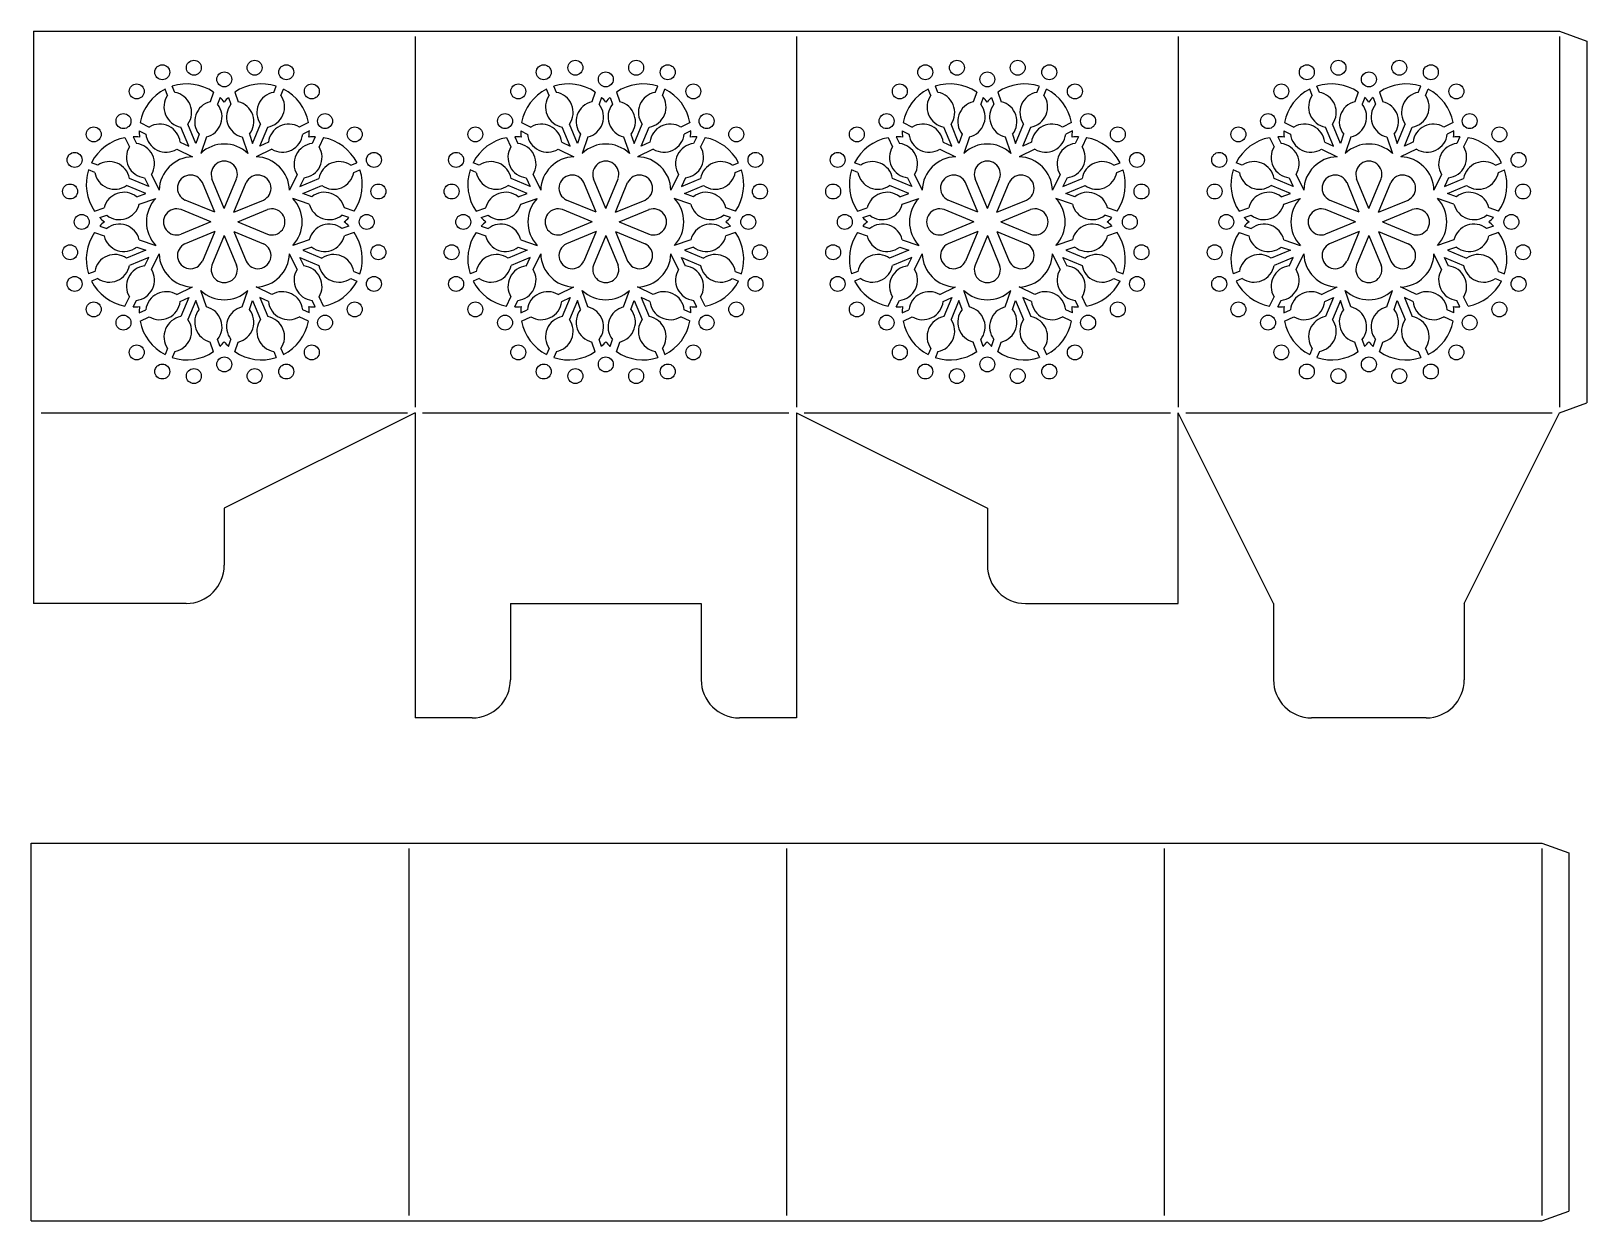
# Model space of a CAD drawing. Extents: x -470 to -185, y 187 to 406.
import ezdxf

# ---------------------------------------------------------------- set-up
doc = ezdxf.new("R2010")
doc.units = 0
doc.layers.get('0').update_dxf_attribs({"linetype": 'CONTINUOUS'})

msp = doc.modelspace()

# ---------------------------------------------------------------- linework, layer by layer
for p, q in [((-469.71, 405.74), (-189.71, 405.74)), ((-469.71, 405.74), (-469.71, 300.74)), ((-189.71, 405.74), (-184.71, 403.92)), ((-399.71, 404.74), (-399.71, 336.74)), ((-329.71, 404.74), (-329.71, 336.74)), ((-259.71, 404.74), (-259.71, 336.74)), ((-189.71, 404.74), (-189.71, 336.74)), ((-184.71, 403.92), (-184.71, 337.57)), ((-445.1, 393.96), (-445.57, 395.1)), ((-443.78, 394.51), (-444.25, 395.65)), ((-436.66, 394.55), (-437.28, 392.78)), ((-432.76, 394.55), (-432.15, 392.78)), ((-425.64, 394.51), (-425.17, 395.65)), ((-424.32, 393.96), (-423.85, 395.1)), ((-375.1, 393.96), (-375.57, 395.1)), ((-373.78, 394.51), (-374.25, 395.65)), ((-366.66, 394.55), (-367.28, 392.78)), ((-362.76, 394.55), (-362.15, 392.78)), ((-355.64, 394.51), (-355.17, 395.65)), ((-354.32, 393.96), (-353.85, 395.1)), ((-305.1, 393.96), (-305.57, 395.1)), ((-303.78, 394.51), (-304.25, 395.65)), ((-296.66, 394.55), (-297.28, 392.78)), ((-292.76, 394.55), (-292.15, 392.78)), ((-285.64, 394.51), (-285.17, 395.65)), ((-284.32, 393.96), (-283.85, 395.1)), ((-235.1, 393.96), (-235.57, 395.1)), ((-233.78, 394.51), (-234.25, 395.65)), ((-226.66, 394.55), (-227.28, 392.78)), ((-222.76, 394.55), (-222.15, 392.78)), ((-215.64, 394.51), (-215.17, 395.65)), ((-214.32, 393.96), (-213.85, 395.1)), ((-435.48, 393.59), (-435.93, 392.32)), ((-433.94, 393.59), (-433.5, 392.32)), ((-365.48, 393.59), (-365.93, 392.32)), ((-363.94, 393.59), (-363.5, 392.32)), ((-295.48, 393.59), (-295.93, 392.32)), ((-293.94, 393.59), (-293.5, 392.32)), ((-225.48, 393.59), (-225.93, 392.32)), ((-223.94, 393.59), (-223.5, 392.32)), ((-450.17, 388.96), (-448.48, 388.14)), ((-439.91, 385.15), (-441.37, 388.67)), ((-429.52, 385.15), (-428.06, 388.67)), ((-419.26, 388.96), (-420.94, 388.14)), ((-380.17, 388.96), (-378.48, 388.14)), ((-369.91, 385.15), (-371.37, 388.67)), ((-359.52, 385.15), (-358.06, 388.67)), ((-349.26, 388.96), (-350.94, 388.14)), ((-310.17, 388.96), (-308.48, 388.14)), ((-299.91, 385.15), (-301.37, 388.67)), ((-289.52, 385.15), (-288.06, 388.67)), ((-279.26, 388.96), (-280.94, 388.14)), ((-240.17, 388.96), (-238.48, 388.14)), ((-229.91, 385.15), (-231.37, 388.67)), ((-219.52, 385.15), (-218.06, 388.67)), ((-209.26, 388.96), (-210.94, 388.14)), ((-452.93, 386.2), (-452.11, 384.51)), ((-451.42, 386.35), (-450.82, 385.14)), ((-450.32, 387.45), (-449.11, 386.86)), ((-442.8, 385.38), (-441.23, 384.61)), ((-441.23, 384.61), (-442.69, 388.13)), ((-439.34, 386.81), (-439.91, 385.15)), ((-437.99, 386.35), (-439.03, 383.32)), ((-431.44, 386.35), (-430.39, 383.32)), ((-430.09, 386.81), (-429.52, 385.15)), ((-428.2, 384.61), (-426.74, 388.13)), ((-426.62, 385.38), (-428.2, 384.61)), ((-419.1, 387.45), (-420.32, 386.86)), ((-418.01, 386.35), (-418.6, 385.14)), ((-416.5, 386.2), (-417.32, 384.51)), ((-382.93, 386.2), (-382.11, 384.51)), ((-381.42, 386.35), (-380.82, 385.14)), ((-380.32, 387.45), (-379.11, 386.86)), ((-372.8, 385.38), (-371.23, 384.61)), ((-371.23, 384.61), (-372.69, 388.13)), ((-369.34, 386.81), (-369.91, 385.15)), ((-367.99, 386.35), (-369.03, 383.32)), ((-361.44, 386.35), (-360.39, 383.32)), ((-360.09, 386.81), (-359.52, 385.15)), ((-358.2, 384.61), (-356.74, 388.13)), ((-356.62, 385.38), (-358.2, 384.61)), ((-349.1, 387.45), (-350.32, 386.86)), ((-348.01, 386.35), (-348.6, 385.14)), ((-346.5, 386.2), (-347.32, 384.51)), ((-312.93, 386.2), (-312.11, 384.51)), ((-311.42, 386.35), (-310.82, 385.14)), ((-310.32, 387.45), (-309.11, 386.86)), ((-302.8, 385.38), (-301.23, 384.61)), ((-301.23, 384.61), (-302.69, 388.13)), ((-299.34, 386.81), (-299.91, 385.15)), ((-297.99, 386.35), (-299.03, 383.32)), ((-291.44, 386.35), (-290.39, 383.32)), ((-290.09, 386.81), (-289.52, 385.15)), ((-288.2, 384.61), (-286.74, 388.13)), ((-286.62, 385.38), (-288.2, 384.61)), ((-279.1, 387.45), (-280.32, 386.86)), ((-278.01, 386.35), (-278.6, 385.14)), ((-276.5, 386.2), (-277.32, 384.51)), ((-242.93, 386.2), (-242.11, 384.51)), ((-241.42, 386.35), (-240.82, 385.14)), ((-240.32, 387.45), (-239.11, 386.86)), ((-232.8, 385.38), (-231.23, 384.61)), ((-231.23, 384.61), (-232.69, 388.13)), ((-229.34, 386.81), (-229.91, 385.15)), ((-227.99, 386.35), (-229.03, 383.32)), ((-221.44, 386.35), (-220.39, 383.32)), ((-220.09, 386.81), (-219.52, 385.15)), ((-218.2, 384.61), (-216.74, 388.13)), ((-216.62, 385.38), (-218.2, 384.61)), ((-209.1, 387.45), (-210.32, 386.86)), ((-208.01, 386.35), (-208.6, 385.14)), ((-206.5, 386.2), (-207.32, 384.51)), ((-443.43, 384.09), (-440.55, 382.69)), ((-425.99, 384.09), (-428.88, 382.69)), ((-373.43, 384.09), (-370.55, 382.69)), ((-355.99, 384.09), (-358.88, 382.69)), ((-303.43, 384.09), (-300.55, 382.69)), ((-285.99, 384.09), (-288.88, 382.69)), ((-233.43, 384.09), (-230.55, 382.69)), ((-215.99, 384.09), (-218.88, 382.69)), ((-458.48, 379.81), (-459.62, 380.29)), ((-457.93, 381.13), (-459.07, 381.6)), ((-411.49, 381.13), (-410.36, 381.6)), ((-410.95, 379.81), (-409.81, 380.29)), ((-388.48, 379.81), (-389.62, 380.29)), ((-387.93, 381.13), (-389.07, 381.6)), ((-341.49, 381.13), (-340.36, 381.6)), ((-340.95, 379.81), (-339.81, 380.29)), ((-318.48, 379.81), (-319.62, 380.29)), ((-317.93, 381.13), (-319.07, 381.6)), ((-271.49, 381.13), (-270.36, 381.6)), ((-270.95, 379.81), (-269.81, 380.29)), ((-248.48, 379.81), (-249.62, 380.29)), ((-247.93, 381.13), (-249.07, 381.6)), ((-201.49, 381.13), (-200.36, 381.6)), ((-200.95, 379.81), (-199.81, 380.29)), ((-449.12, 375.94), (-452.64, 377.4)), ((-448.58, 377.26), (-452.09, 378.72)), ((-449.34, 378.84), (-448.58, 377.26)), ((-448.06, 379.46), (-446.66, 376.58)), ((-436.47, 372.5), (-438.72, 377.95)), ((-434.71, 373.22), (-436.97, 378.67)), ((-434.71, 373.22), (-432.46, 378.67)), ((-432.96, 372.5), (-430.7, 377.95)), ((-421.36, 379.46), (-422.77, 376.58)), ((-420.08, 378.84), (-420.85, 377.26)), ((-420.85, 377.26), (-417.33, 378.72)), ((-420.3, 375.94), (-416.78, 377.4)), ((-379.12, 375.94), (-382.64, 377.4)), ((-378.58, 377.26), (-382.09, 378.72)), ((-379.34, 378.84), (-378.58, 377.26)), ((-378.06, 379.46), (-376.66, 376.58)), ((-366.47, 372.5), (-368.72, 377.95)), ((-364.71, 373.22), (-366.97, 378.67)), ((-364.71, 373.22), (-362.46, 378.67)), ((-362.96, 372.5), (-360.7, 377.95)), ((-351.36, 379.46), (-352.77, 376.58)), ((-350.08, 378.84), (-350.85, 377.26)), ((-350.85, 377.26), (-347.33, 378.72)), ((-350.3, 375.94), (-346.78, 377.4)), ((-309.12, 375.94), (-312.64, 377.4)), ((-308.58, 377.26), (-312.09, 378.72)), ((-309.34, 378.84), (-308.58, 377.26)), ((-308.06, 379.46), (-306.66, 376.58)), ((-296.47, 372.5), (-298.72, 377.95)), ((-294.71, 373.22), (-296.97, 378.67)), ((-294.71, 373.22), (-292.46, 378.67)), ((-292.96, 372.5), (-290.7, 377.95)), ((-281.36, 379.46), (-282.77, 376.58)), ((-280.08, 378.84), (-280.85, 377.26)), ((-280.85, 377.26), (-277.33, 378.72)), ((-280.3, 375.94), (-276.78, 377.4)), ((-239.12, 375.94), (-242.64, 377.4)), ((-238.58, 377.26), (-242.09, 378.72)), ((-239.34, 378.84), (-238.58, 377.26)), ((-238.06, 379.46), (-236.66, 376.58)), ((-226.47, 372.5), (-228.72, 377.95)), ((-224.71, 373.22), (-226.97, 378.67)), ((-224.71, 373.22), (-222.46, 378.67)), ((-222.96, 372.5), (-220.7, 377.95)), ((-211.36, 379.46), (-212.77, 376.58)), ((-210.08, 378.84), (-210.85, 377.26)), ((-210.85, 377.26), (-207.33, 378.72)), ((-210.3, 375.94), (-206.78, 377.4)), ((-450.78, 375.37), (-449.12, 375.94)), ((-450.31, 374.02), (-447.29, 375.06)), ((-436.47, 372.5), (-441.91, 374.75)), ((-432.96, 372.5), (-427.51, 374.75)), ((-419.11, 374.02), (-422.14, 375.06)), ((-418.64, 375.37), (-420.3, 375.94)), ((-380.78, 375.37), (-379.12, 375.94)), ((-380.31, 374.02), (-377.29, 375.06)), ((-366.47, 372.5), (-371.91, 374.75)), ((-362.96, 372.5), (-357.51, 374.75)), ((-349.11, 374.02), (-352.14, 375.06)), ((-348.64, 375.37), (-350.3, 375.94)), ((-310.78, 375.37), (-309.12, 375.94)), ((-310.31, 374.02), (-307.29, 375.06)), ((-296.47, 372.5), (-301.91, 374.75)), ((-292.96, 372.5), (-287.51, 374.75)), ((-279.11, 374.02), (-282.14, 375.06)), ((-278.64, 375.37), (-280.3, 375.94)), ((-240.78, 375.37), (-239.12, 375.94)), ((-240.31, 374.02), (-237.29, 375.06)), ((-226.47, 372.5), (-231.91, 374.75)), ((-222.96, 372.5), (-217.51, 374.75)), ((-209.11, 374.02), (-212.14, 375.06)), ((-208.64, 375.37), (-210.3, 375.94)), ((-458.52, 372.7), (-456.75, 373.31)), ((-457.56, 371.52), (-456.28, 371.96)), ((-437.19, 370.74), (-442.64, 373)), ((-432.23, 370.74), (-426.78, 373)), ((-411.86, 371.52), (-413.14, 371.96)), ((-410.9, 372.7), (-412.67, 373.31)), ((-388.52, 372.7), (-386.75, 373.31)), ((-387.56, 371.52), (-386.28, 371.96)), ((-367.19, 370.74), (-372.64, 373)), ((-362.23, 370.74), (-356.78, 373)), ((-341.86, 371.52), (-343.14, 371.96)), ((-340.9, 372.7), (-342.67, 373.31)), ((-318.52, 372.7), (-316.75, 373.31)), ((-317.56, 371.52), (-316.28, 371.96)), ((-297.19, 370.74), (-302.64, 373)), ((-292.23, 370.74), (-286.78, 373)), ((-271.86, 371.52), (-273.14, 371.96)), ((-270.9, 372.7), (-272.67, 373.31)), ((-248.52, 372.7), (-246.75, 373.31)), ((-247.56, 371.52), (-246.28, 371.96)), ((-227.19, 370.74), (-232.64, 373)), ((-222.23, 370.74), (-216.78, 373)), ((-201.86, 371.52), (-203.14, 371.96)), ((-200.9, 372.7), (-202.67, 373.31)), ((-458.52, 368.79), (-456.75, 368.18)), ((-457.56, 369.97), (-456.28, 369.53)), ((-437.19, 370.74), (-442.64, 368.49)), ((-436.47, 368.99), (-441.91, 366.73)), ((-436.47, 368.99), (-438.72, 363.54)), ((-434.71, 368.26), (-436.97, 362.81)), ((-434.71, 368.26), (-432.46, 362.81)), ((-432.96, 368.99), (-430.7, 363.54)), ((-432.96, 368.99), (-427.51, 366.73)), ((-432.23, 370.74), (-426.78, 368.49)), ((-411.86, 369.97), (-413.14, 369.53)), ((-410.9, 368.79), (-412.67, 368.18)), ((-388.52, 368.79), (-386.75, 368.18)), ((-387.56, 369.97), (-386.28, 369.53)), ((-367.19, 370.74), (-372.64, 368.49)), ((-366.47, 368.99), (-371.91, 366.73)), ((-366.47, 368.99), (-368.72, 363.54)), ((-364.71, 368.26), (-366.97, 362.81)), ((-364.71, 368.26), (-362.46, 362.81)), ((-362.96, 368.99), (-360.7, 363.54)), ((-362.96, 368.99), (-357.51, 366.73)), ((-362.23, 370.74), (-356.78, 368.49)), ((-341.86, 369.97), (-343.14, 369.53)), ((-340.9, 368.79), (-342.67, 368.18)), ((-318.52, 368.79), (-316.75, 368.18)), ((-317.56, 369.97), (-316.28, 369.53)), ((-297.19, 370.74), (-302.64, 368.49)), ((-296.47, 368.99), (-301.91, 366.73)), ((-296.47, 368.99), (-298.72, 363.54)), ((-294.71, 368.26), (-296.97, 362.81)), ((-294.71, 368.26), (-292.46, 362.81)), ((-292.96, 368.99), (-290.7, 363.54)), ((-292.96, 368.99), (-287.51, 366.73)), ((-292.23, 370.74), (-286.78, 368.49)), ((-271.86, 369.97), (-273.14, 369.53)), ((-270.9, 368.79), (-272.67, 368.18)), ((-248.52, 368.79), (-246.75, 368.18)), ((-247.56, 369.97), (-246.28, 369.53)), ((-227.19, 370.74), (-232.64, 368.49)), ((-226.47, 368.99), (-231.91, 366.73)), ((-226.47, 368.99), (-228.72, 363.54)), ((-224.71, 368.26), (-226.97, 362.81)), ((-224.71, 368.26), (-222.46, 362.81)), ((-222.96, 368.99), (-220.7, 363.54)), ((-222.96, 368.99), (-217.51, 366.73)), ((-222.23, 370.74), (-216.78, 368.49)), ((-201.86, 369.97), (-203.14, 369.53)), ((-200.9, 368.79), (-202.67, 368.18)), ((-449.12, 365.55), (-452.64, 364.09)), ((-450.78, 366.12), (-449.12, 365.55)), ((-450.31, 367.47), (-447.29, 366.42)), ((-419.11, 367.47), (-422.14, 366.42)), ((-418.64, 366.12), (-420.3, 365.55)), ((-420.3, 365.55), (-416.78, 364.09)), ((-379.12, 365.55), (-382.64, 364.09)), ((-380.78, 366.12), (-379.12, 365.55)), ((-380.31, 367.47), (-377.29, 366.42)), ((-349.11, 367.47), (-352.14, 366.42)), ((-348.64, 366.12), (-350.3, 365.55)), ((-350.3, 365.55), (-346.78, 364.09)), ((-309.12, 365.55), (-312.64, 364.09)), ((-310.78, 366.12), (-309.12, 365.55)), ((-310.31, 367.47), (-307.29, 366.42)), ((-279.11, 367.47), (-282.14, 366.42)), ((-278.64, 366.12), (-280.3, 365.55)), ((-280.3, 365.55), (-276.78, 364.09)), ((-239.12, 365.55), (-242.64, 364.09)), ((-240.78, 366.12), (-239.12, 365.55)), ((-240.31, 367.47), (-237.29, 366.42)), ((-209.11, 367.47), (-212.14, 366.42)), ((-208.64, 366.12), (-210.3, 365.55)), ((-210.3, 365.55), (-206.78, 364.09)), ((-448.58, 364.23), (-452.09, 362.77)), ((-449.34, 362.65), (-448.58, 364.23)), ((-448.06, 362.03), (-446.66, 364.91)), ((-421.36, 362.03), (-422.77, 364.91)), ((-420.85, 364.23), (-417.33, 362.77)), ((-420.08, 362.65), (-420.85, 364.23)), ((-378.58, 364.23), (-382.09, 362.77)), ((-379.34, 362.65), (-378.58, 364.23)), ((-378.06, 362.03), (-376.66, 364.91)), ((-351.36, 362.03), (-352.77, 364.91)), ((-350.85, 364.23), (-347.33, 362.77)), ((-350.08, 362.65), (-350.85, 364.23)), ((-308.58, 364.23), (-312.09, 362.77)), ((-309.34, 362.65), (-308.58, 364.23)), ((-308.06, 362.03), (-306.66, 364.91)), ((-281.36, 362.03), (-282.77, 364.91)), ((-280.85, 364.23), (-277.33, 362.77)), ((-280.08, 362.65), (-280.85, 364.23)), ((-238.58, 364.23), (-242.09, 362.77)), ((-239.34, 362.65), (-238.58, 364.23)), ((-238.06, 362.03), (-236.66, 364.91)), ((-211.36, 362.03), (-212.77, 364.91)), ((-210.85, 364.23), (-207.33, 362.77)), ((-210.08, 362.65), (-210.85, 364.23)), ((-458.48, 361.67), (-459.62, 361.2)), ((-457.93, 360.35), (-459.07, 359.88)), ((-411.49, 360.35), (-410.36, 359.88)), ((-410.95, 361.67), (-409.81, 361.2)), ((-388.48, 361.67), (-389.62, 361.2)), ((-387.93, 360.35), (-389.07, 359.88)), ((-341.49, 360.35), (-340.36, 359.88)), ((-340.95, 361.67), (-339.81, 361.2)), ((-318.48, 361.67), (-319.62, 361.2)), ((-317.93, 360.35), (-319.07, 359.88)), ((-271.49, 360.35), (-270.36, 359.88)), ((-270.95, 361.67), (-269.81, 361.2)), ((-248.48, 361.67), (-249.62, 361.2)), ((-247.93, 360.35), (-249.07, 359.88)), ((-201.49, 360.35), (-200.36, 359.88)), ((-200.95, 361.67), (-199.81, 361.2)), ((-452.93, 355.29), (-452.11, 356.97)), ((-443.43, 357.4), (-440.55, 358.8)), ((-442.8, 356.11), (-441.23, 356.88)), ((-441.23, 356.88), (-442.69, 353.36)), ((-437.99, 355.14), (-439.03, 358.17)), ((-431.44, 355.14), (-430.39, 358.17)), ((-425.99, 357.4), (-428.88, 358.8)), ((-428.2, 356.88), (-426.74, 353.36)), ((-426.62, 356.11), (-428.2, 356.88)), ((-416.5, 355.29), (-417.32, 356.97)), ((-382.93, 355.29), (-382.11, 356.97)), ((-373.43, 357.4), (-370.55, 358.8)), ((-372.8, 356.11), (-371.23, 356.88)), ((-371.23, 356.88), (-372.69, 353.36)), ((-367.99, 355.14), (-369.03, 358.17)), ((-361.44, 355.14), (-360.39, 358.17)), ((-355.99, 357.4), (-358.88, 358.8)), ((-358.2, 356.88), (-356.74, 353.36)), ((-356.62, 356.11), (-358.2, 356.88)), ((-346.5, 355.29), (-347.32, 356.97)), ((-312.93, 355.29), (-312.11, 356.97)), ((-303.43, 357.4), (-300.55, 358.8)), ((-302.8, 356.11), (-301.23, 356.88)), ((-301.23, 356.88), (-302.69, 353.36)), ((-297.99, 355.14), (-299.03, 358.17)), ((-291.44, 355.14), (-290.39, 358.17)), ((-285.99, 357.4), (-288.88, 358.8)), ((-288.2, 356.88), (-286.74, 353.36)), ((-286.62, 356.11), (-288.2, 356.88)), ((-276.5, 355.29), (-277.32, 356.97)), ((-242.93, 355.29), (-242.11, 356.97)), ((-233.43, 357.4), (-230.55, 358.8)), ((-232.8, 356.11), (-231.23, 356.88)), ((-231.23, 356.88), (-232.69, 353.36)), ((-227.99, 355.14), (-229.03, 358.17)), ((-221.44, 355.14), (-220.39, 358.17)), ((-215.99, 357.4), (-218.88, 358.8)), ((-218.2, 356.88), (-216.74, 353.36)), ((-216.62, 356.11), (-218.2, 356.88)), ((-206.5, 355.29), (-207.32, 356.97)), ((-451.42, 355.13), (-450.82, 356.35)), ((-450.32, 354.04), (-449.11, 354.63)), ((-439.91, 356.33), (-441.37, 352.81)), ((-439.34, 354.68), (-439.91, 356.33)), ((-430.09, 354.68), (-429.52, 356.33)), ((-429.52, 356.33), (-428.06, 352.81)), ((-419.1, 354.04), (-420.32, 354.63)), ((-418.01, 355.13), (-418.6, 356.35)), ((-381.42, 355.13), (-380.82, 356.35)), ((-380.32, 354.04), (-379.11, 354.63)), ((-369.91, 356.33), (-371.37, 352.81)), ((-369.34, 354.68), (-369.91, 356.33)), ((-360.09, 354.68), (-359.52, 356.33)), ((-359.52, 356.33), (-358.06, 352.81)), ((-349.1, 354.04), (-350.32, 354.63)), ((-348.01, 355.13), (-348.6, 356.35)), ((-311.42, 355.13), (-310.82, 356.35)), ((-310.32, 354.04), (-309.11, 354.63)), ((-299.91, 356.33), (-301.37, 352.81)), ((-299.34, 354.68), (-299.91, 356.33)), ((-290.09, 354.68), (-289.52, 356.33)), ((-289.52, 356.33), (-288.06, 352.81)), ((-279.1, 354.04), (-280.32, 354.63)), ((-278.01, 355.13), (-278.6, 356.35)), ((-241.42, 355.13), (-240.82, 356.35)), ((-240.32, 354.04), (-239.11, 354.63)), ((-229.91, 356.33), (-231.37, 352.81)), ((-229.34, 354.68), (-229.91, 356.33)), ((-220.09, 354.68), (-219.52, 356.33)), ((-219.52, 356.33), (-218.06, 352.81)), ((-209.1, 354.04), (-210.32, 354.63)), ((-208.01, 355.13), (-208.6, 356.35)), ((-450.17, 352.53), (-448.48, 353.35)), ((-419.26, 352.53), (-420.94, 353.35)), ((-380.17, 352.53), (-378.48, 353.35)), ((-349.26, 352.53), (-350.94, 353.35)), ((-310.17, 352.53), (-308.48, 353.35)), ((-279.26, 352.53), (-280.94, 353.35)), ((-240.17, 352.53), (-238.48, 353.35)), ((-209.26, 352.53), (-210.94, 353.35)), ((-436.66, 346.93), (-437.28, 348.7)), ((-435.48, 347.89), (-435.93, 349.17)), ((-433.94, 347.89), (-433.5, 349.17)), ((-432.76, 346.93), (-432.15, 348.7)), ((-366.66, 346.93), (-367.28, 348.7)), ((-365.48, 347.89), (-365.93, 349.17)), ((-363.94, 347.89), (-363.5, 349.17)), ((-362.76, 346.93), (-362.15, 348.7)), ((-296.66, 346.93), (-297.28, 348.7)), ((-295.48, 347.89), (-295.93, 349.17)), ((-293.94, 347.89), (-293.5, 349.17)), ((-292.76, 346.93), (-292.15, 348.7)), ((-226.66, 346.93), (-227.28, 348.7)), ((-225.48, 347.89), (-225.93, 349.17)), ((-223.94, 347.89), (-223.5, 349.17)), ((-222.76, 346.93), (-222.15, 348.7)), ((-445.1, 347.53), (-445.57, 346.39)), ((-443.78, 346.98), (-444.25, 345.84)), ((-425.64, 346.98), (-425.17, 345.84)), ((-424.32, 347.53), (-423.85, 346.39)), ((-375.1, 347.53), (-375.57, 346.39)), ((-373.78, 346.98), (-374.25, 345.84)), ((-355.64, 346.98), (-355.17, 345.84)), ((-354.32, 347.53), (-353.85, 346.39)), ((-305.1, 347.53), (-305.57, 346.39)), ((-303.78, 346.98), (-304.25, 345.84)), ((-285.64, 346.98), (-285.17, 345.84)), ((-284.32, 347.53), (-283.85, 346.39)), ((-235.1, 347.53), (-235.57, 346.39)), ((-233.78, 346.98), (-234.25, 345.84)), ((-215.64, 346.98), (-215.17, 345.84)), ((-214.32, 347.53), (-213.85, 346.39)), ((-189.71, 335.74), (-184.71, 337.57)), ((-468.31, 335.74), (-401.11, 335.74)), ((-399.71, 335.74), (-434.71, 318.24)), ((-399.71, 335.74), (-399.71, 279.74)), ((-398.31, 335.74), (-331.11, 335.74)), ((-329.71, 335.74), (-329.71, 279.74)), ((-329.71, 335.74), (-294.71, 318.24)), ((-328.31, 335.74), (-261.11, 335.74)), ((-259.71, 300.74), (-259.71, 335.74)), ((-242.21, 300.74), (-259.71, 335.74)), ((-258.31, 335.74), (-191.11, 335.74)), ((-207.21, 300.74), (-189.71, 335.74)), ((-434.71, 318.24), (-434.71, 307.74)), ((-294.71, 318.24), (-294.71, 307.74)), ((-441.71, 300.74), (-469.71, 300.74)), ((-382.21, 300.74), (-347.21, 300.74)), ((-382.21, 300.74), (-382.21, 286.74)), ((-347.21, 300.74), (-347.21, 286.74)), ((-287.71, 300.74), (-259.71, 300.74)), ((-242.21, 300.74), (-242.21, 286.74)), ((-207.21, 300.74), (-207.21, 286.74)), ((-389.21, 279.74), (-399.71, 279.74)), ((-329.71, 279.74), (-340.21, 279.74)), ((-214.21, 279.74), (-235.21, 279.74)), ((-470.15, 187.46), (-470.15, 256.76)), ((-470.15, 256.76), (-192.95, 256.76)), ((-400.85, 255.77), (-400.85, 188.45)), ((-331.55, 255.77), (-331.55, 188.45)), ((-262.25, 255.77), (-262.25, 188.45)), ((-192.95, 256.76), (-188, 254.96)), ((-192.95, 255.77), (-192.95, 188.45)), ((-188, 254.96), (-188, 189.27)), ((-192.95, 187.46), (-188, 189.27)), ((-470.15, 187.46), (-192.95, 187.46))]:
    msp.add_line(p, q)
for centre in [(-440.29, 399.03), (-429.14, 399.03), (-370.29, 399.03), (-359.14, 399.03), (-300.29, 399.03), (-289.14, 399.03), (-230.29, 399.03), (-219.14, 399.03), (-446.09, 398.2), (-434.71, 396.89), (-423.34, 398.2), (-376.09, 398.2), (-364.71, 396.89), (-353.34, 398.2), (-306.09, 398.2), (-294.71, 396.89), (-283.34, 398.2), (-236.09, 398.2), (-224.71, 396.89), (-213.34, 398.2), (-450.77, 394.68), (-418.65, 394.68), (-380.77, 394.68), (-348.65, 394.68), (-310.77, 394.68), (-278.65, 394.68), (-240.77, 394.68), (-208.65, 394.68), (-453.2, 389.23), (-416.22, 389.23), (-383.2, 389.23), (-346.22, 389.23), (-313.2, 389.23), (-276.22, 389.23), (-243.2, 389.23), (-206.22, 389.23), (-458.65, 386.8), (-410.77, 386.8), (-388.65, 386.8), (-340.77, 386.8), (-318.65, 386.8), (-270.77, 386.8), (-248.65, 386.8), (-200.77, 386.8), (-462.17, 382.12), (-407.25, 382.12), (-392.17, 382.12), (-337.25, 382.12), (-322.17, 382.12), (-267.25, 382.12), (-252.17, 382.12), (-197.25, 382.12), (-463, 376.32), (-406.43, 376.32), (-393, 376.32), (-336.43, 376.32), (-323, 376.32), (-266.43, 376.32), (-253, 376.32), (-196.43, 376.32), (-460.86, 370.74), (-408.57, 370.74), (-390.86, 370.74), (-338.57, 370.74), (-320.86, 370.74), (-268.57, 370.74), (-250.86, 370.74), (-198.57, 370.74), (-463, 365.17), (-406.43, 365.17), (-393, 365.17), (-336.43, 365.17), (-323, 365.17), (-266.43, 365.17), (-253, 365.17), (-196.43, 365.17), (-462.17, 359.37), (-407.25, 359.37), (-392.17, 359.37), (-337.25, 359.37), (-322.17, 359.37), (-267.25, 359.37), (-252.17, 359.37), (-197.25, 359.37), (-458.65, 354.69), (-410.77, 354.69), (-388.65, 354.69), (-340.77, 354.69), (-318.65, 354.69), (-270.77, 354.69), (-248.65, 354.69), (-200.77, 354.69), (-453.2, 352.26), (-416.22, 352.26), (-383.2, 352.26), (-346.22, 352.26), (-313.2, 352.26), (-276.22, 352.26), (-243.2, 352.26), (-206.22, 352.26), (-450.77, 346.8), (-434.71, 344.6), (-418.65, 346.8), (-380.77, 346.8), (-364.71, 344.6), (-348.65, 346.8), (-310.77, 346.8), (-294.71, 344.6), (-278.65, 346.8), (-240.77, 346.8), (-224.71, 344.6), (-208.65, 346.8), (-446.09, 343.29), (-440.29, 342.46), (-429.14, 342.46), (-423.34, 343.29), (-376.09, 343.29), (-370.29, 342.46), (-359.14, 342.46), (-353.34, 343.29), (-306.09, 343.29), (-300.29, 342.46), (-289.14, 342.46), (-283.34, 343.29), (-236.09, 343.29), (-230.29, 342.46), (-219.14, 342.46), (-213.34, 343.29)]:
    msp.add_circle(centre, 1.37)
for centre, radius, start, end in [((-441.58, 387.32), 8.74, 117.1842, 169.1962), ((-442.02, 391.82), 3.75, 145.1684, 259.8316), ((-441.58, 387.32), 8.74, 55.8038, 107.8158), ((-444.45, 390.82), 3.75, 325.1684, 79.8316), ((-427.85, 387.32), 8.74, 72.1842, 124.1962), ((-424.98, 390.82), 3.75, 100.1684, 214.8316), ((-427.4, 391.82), 3.75, 280.1684, 34.8316), ((-427.85, 387.32), 8.74, 10.8038, 62.8158), ((-371.58, 387.32), 8.74, 117.1842, 169.1962), ((-372.02, 391.82), 3.75, 145.1684, 259.8316), ((-371.58, 387.32), 8.74, 55.8038, 107.8158), ((-374.45, 390.82), 3.75, 325.1684, 79.8316), ((-357.85, 387.32), 8.74, 72.1842, 124.1962), ((-354.98, 390.82), 3.75, 100.1684, 214.8316), ((-357.4, 391.82), 3.75, 280.1684, 34.8316), ((-357.85, 387.32), 8.74, 10.8038, 62.8158), ((-301.58, 387.32), 8.74, 117.1842, 169.1962), ((-302.02, 391.82), 3.75, 145.1684, 259.8316), ((-301.58, 387.32), 8.74, 55.8038, 107.8158), ((-304.45, 390.82), 3.75, 325.1684, 79.8316), ((-287.85, 387.32), 8.74, 72.1842, 124.1962), ((-284.98, 390.82), 3.75, 100.1684, 214.8316), ((-287.4, 391.82), 3.75, 280.1684, 34.8316), ((-287.85, 387.32), 8.74, 10.8038, 62.8158), ((-231.58, 387.32), 8.74, 117.1842, 169.1962), ((-232.02, 391.82), 3.75, 145.1684, 259.8316), ((-231.58, 387.32), 8.74, 55.8038, 107.8158), ((-234.45, 390.82), 3.75, 325.1684, 79.8316), ((-217.85, 387.32), 8.74, 72.1842, 124.1962), ((-214.98, 390.82), 3.75, 100.1684, 214.8316), ((-217.4, 391.82), 3.75, 280.1684, 34.8316), ((-217.85, 387.32), 8.74, 10.8038, 62.8158), ((-436.39, 389.14), 3.75, 103.6252, 218.2885), ((-438.87, 389.99), 3.75, 283.6252, 38.2885), ((-441.58, 387.32), 8.74, 38.2579, 45.8235), ((-427.85, 387.32), 8.74, 134.1765, 141.7421), ((-430.55, 389.99), 3.75, 141.7115, 256.3748), ((-433.03, 389.14), 3.75, 321.7115, 76.3748), ((-366.39, 389.14), 3.75, 103.6252, 218.2885), ((-368.87, 389.99), 3.75, 283.6252, 38.2885), ((-371.58, 387.32), 8.74, 38.2579, 45.8235), ((-357.85, 387.32), 8.74, 134.1765, 141.7421), ((-360.55, 389.99), 3.75, 141.7115, 256.3748), ((-363.03, 389.14), 3.75, 321.7115, 76.3748), ((-296.39, 389.14), 3.75, 103.6252, 218.2885), ((-298.87, 389.99), 3.75, 283.6252, 38.2885), ((-301.58, 387.32), 8.74, 38.2579, 45.8235), ((-287.85, 387.32), 8.74, 134.1765, 141.7421), ((-290.55, 389.99), 3.75, 141.7115, 256.3748), ((-293.03, 389.14), 3.75, 321.7115, 76.3748), ((-226.39, 389.14), 3.75, 103.6252, 218.2885), ((-228.87, 389.99), 3.75, 283.6252, 38.2885), ((-231.58, 387.32), 8.74, 38.2579, 45.8235), ((-217.85, 387.32), 8.74, 134.1765, 141.7421), ((-220.55, 389.99), 3.75, 141.7115, 256.3748), ((-223.03, 389.14), 3.75, 321.7115, 76.3748), ((-446.53, 384.94), 3.75, 6.7115, 121.3748), ((-422.89, 384.94), 3.75, 58.6252, 173.2885), ((-376.53, 384.94), 3.75, 6.7115, 121.3748), ((-352.89, 384.94), 3.75, 58.6252, 173.2885), ((-306.53, 384.94), 3.75, 6.7115, 121.3748), ((-282.89, 384.94), 3.75, 58.6252, 173.2885), ((-236.53, 384.94), 3.75, 6.7115, 121.3748), ((-212.89, 384.94), 3.75, 58.6252, 173.2885), ((-451.29, 377.61), 8.74, 100.8038, 152.8158), ((-451.29, 377.61), 8.74, 83.2579, 90.8235), ((-441.58, 387.32), 8.74, 179.1765, 186.7421), ((-445.38, 387.29), 3.75, 186.7115, 301.3748), ((-424.04, 387.29), 3.75, 238.6252, 353.2885), ((-427.85, 387.32), 8.74, 353.2579, 0.8235), ((-418.13, 377.61), 8.74, 89.1765, 96.7421), ((-418.13, 377.61), 8.74, 27.1842, 79.1962), ((-381.29, 377.61), 8.74, 100.8038, 152.8158), ((-381.29, 377.61), 8.74, 83.2579, 90.8235), ((-371.58, 387.32), 8.74, 179.1765, 186.7421), ((-375.38, 387.29), 3.75, 186.7115, 301.3748), ((-354.04, 387.29), 3.75, 238.6252, 353.2885), ((-357.85, 387.32), 8.74, 353.2579, 0.8235), ((-348.13, 377.61), 8.74, 89.1765, 96.7421), ((-348.13, 377.61), 8.74, 27.1842, 79.1962), ((-311.29, 377.61), 8.74, 100.8038, 152.8158), ((-311.29, 377.61), 8.74, 83.2579, 90.8235), ((-301.58, 387.32), 8.74, 179.1765, 186.7421), ((-305.38, 387.29), 3.75, 186.7115, 301.3748), ((-284.04, 387.29), 3.75, 238.6252, 353.2885), ((-287.85, 387.32), 8.74, 353.2579, 0.8235), ((-278.13, 377.61), 8.74, 89.1765, 96.7421), ((-278.13, 377.61), 8.74, 27.1842, 79.1962), ((-241.29, 377.61), 8.74, 100.8038, 152.8158), ((-241.29, 377.61), 8.74, 83.2579, 90.8235), ((-231.58, 387.32), 8.74, 179.1765, 186.7421), ((-235.38, 387.29), 3.75, 186.7115, 301.3748), ((-214.04, 387.29), 3.75, 238.6252, 353.2885), ((-217.85, 387.32), 8.74, 353.2579, 0.8235), ((-208.13, 377.61), 8.74, 89.1765, 96.7421), ((-208.13, 377.61), 8.74, 27.1842, 79.1962), ((-448.91, 382.56), 3.75, 148.6252, 263.2885), ((-451.26, 381.41), 3.75, 328.6252, 83.2885), ((-440.36, 376.39), 6.3, 91.7032, 178.2968), ((-434.71, 378.73), 6.3, 46.7032, 133.2968), ((-429.06, 376.39), 6.3, 1.7032, 88.2968), ((-418.16, 381.41), 3.75, 96.7115, 211.3748), ((-420.52, 382.56), 3.75, 276.7115, 31.3748), ((-378.91, 382.56), 3.75, 148.6252, 263.2885), ((-381.26, 381.41), 3.75, 328.6252, 83.2885), ((-370.36, 376.39), 6.3, 91.7032, 178.2968), ((-364.71, 378.73), 6.3, 46.7032, 133.2968), ((-359.06, 376.39), 6.3, 1.7032, 88.2968), ((-348.16, 381.41), 3.75, 96.7115, 211.3748), ((-350.52, 382.56), 3.75, 276.7115, 31.3748), ((-308.91, 382.56), 3.75, 148.6252, 263.2885), ((-311.26, 381.41), 3.75, 328.6252, 83.2885), ((-300.36, 376.39), 6.3, 91.7032, 178.2968), ((-294.71, 378.73), 6.3, 46.7032, 133.2968), ((-289.06, 376.39), 6.3, 1.7032, 88.2968), ((-278.16, 381.41), 3.75, 96.7115, 211.3748), ((-280.52, 382.56), 3.75, 276.7115, 31.3748), ((-238.91, 382.56), 3.75, 148.6252, 263.2885), ((-241.26, 381.41), 3.75, 328.6252, 83.2885), ((-230.36, 376.39), 6.3, 91.7032, 178.2968), ((-224.71, 378.73), 6.3, 46.7032, 133.2968), ((-219.06, 376.39), 6.3, 1.7032, 88.2968), ((-208.16, 381.41), 3.75, 96.7115, 211.3748), ((-210.52, 382.56), 3.75, 276.7115, 31.3748), ((-451.29, 377.61), 8.74, 162.1842, 214.1962), ((-454.78, 380.48), 3.75, 190.1684, 304.8316), ((-455.79, 378.05), 3.75, 10.1684, 124.8316), ((-434.71, 379.49), 2.4, 340.108, 199.892), ((-413.64, 378.05), 3.75, 55.1684, 169.8316), ((-414.64, 380.48), 3.75, 235.1684, 349.8316), ((-418.13, 377.61), 8.74, 325.8038, 17.8158), ((-381.29, 377.61), 8.74, 162.1842, 214.1962), ((-384.78, 380.48), 3.75, 190.1684, 304.8316), ((-385.79, 378.05), 3.75, 10.1684, 124.8316), ((-364.71, 379.49), 2.4, 340.108, 199.892), ((-343.64, 378.05), 3.75, 55.1684, 169.8316), ((-344.64, 380.48), 3.75, 235.1684, 349.8316), ((-348.13, 377.61), 8.74, 325.8038, 17.8158), ((-311.29, 377.61), 8.74, 162.1842, 214.1962), ((-314.78, 380.48), 3.75, 190.1684, 304.8316), ((-315.79, 378.05), 3.75, 10.1684, 124.8316), ((-294.71, 379.49), 2.4, 340.108, 199.892), ((-273.64, 378.05), 3.75, 55.1684, 169.8316), ((-274.64, 380.48), 3.75, 235.1684, 349.8316), ((-278.13, 377.61), 8.74, 325.8038, 17.8158), ((-241.29, 377.61), 8.74, 162.1842, 214.1962), ((-244.78, 380.48), 3.75, 190.1684, 304.8316), ((-245.79, 378.05), 3.75, 10.1684, 124.8316), ((-224.71, 379.49), 2.4, 340.108, 199.892), ((-203.64, 378.05), 3.75, 55.1684, 169.8316), ((-204.64, 380.48), 3.75, 235.1684, 349.8316), ((-208.13, 377.61), 8.74, 325.8038, 17.8158), ((-440.9, 376.93), 2.4, 25.108, 244.892), ((-428.53, 376.93), 2.4, 295.108, 154.892), ((-370.9, 376.93), 2.4, 25.108, 244.892), ((-358.53, 376.93), 2.4, 295.108, 154.892), ((-300.9, 376.93), 2.4, 25.108, 244.892), ((-288.53, 376.93), 2.4, 295.108, 154.892), ((-230.9, 376.93), 2.4, 25.108, 244.892), ((-218.53, 376.93), 2.4, 295.108, 154.892), ((-453.11, 372.42), 3.75, 51.7115, 166.3748), ((-453.96, 374.9), 3.75, 231.7115, 346.3748), ((-442.7, 370.74), 6.3, 136.7032, 223.2968), ((-426.72, 370.74), 6.3, 316.7032, 43.2968), ((-415.46, 374.9), 3.75, 193.6252, 308.2885), ((-416.32, 372.42), 3.75, 13.6252, 128.2885), ((-383.11, 372.42), 3.75, 51.7115, 166.3748), ((-383.96, 374.9), 3.75, 231.7115, 346.3748), ((-372.7, 370.74), 6.3, 136.7032, 223.2968), ((-356.72, 370.74), 6.3, 316.7032, 43.2968), ((-345.46, 374.9), 3.75, 193.6252, 308.2885), ((-346.32, 372.42), 3.75, 13.6252, 128.2885), ((-313.11, 372.42), 3.75, 51.7115, 166.3748), ((-313.96, 374.9), 3.75, 231.7115, 346.3748), ((-302.7, 370.74), 6.3, 136.7032, 223.2968), ((-286.72, 370.74), 6.3, 316.7032, 43.2968), ((-275.46, 374.9), 3.75, 193.6252, 308.2885), ((-276.32, 372.42), 3.75, 13.6252, 128.2885), ((-243.11, 372.42), 3.75, 51.7115, 166.3748), ((-243.96, 374.9), 3.75, 231.7115, 346.3748), ((-232.7, 370.74), 6.3, 136.7032, 223.2968), ((-216.72, 370.74), 6.3, 316.7032, 43.2968), ((-205.46, 374.9), 3.75, 193.6252, 308.2885), ((-206.32, 372.42), 3.75, 13.6252, 128.2885), ((-451.29, 377.61), 8.74, 224.1765, 231.7421), ((-443.46, 370.74), 2.4, 70.108, 289.892), ((-425.97, 370.74), 2.4, 250.108, 109.892), ((-418.13, 377.61), 8.74, 308.2579, 315.8235), ((-381.29, 377.61), 8.74, 224.1765, 231.7421), ((-373.46, 370.74), 2.4, 70.108, 289.892), ((-355.97, 370.74), 2.4, 250.108, 109.892), ((-348.13, 377.61), 8.74, 308.2579, 315.8235), ((-311.29, 377.61), 8.74, 224.1765, 231.7421), ((-303.46, 370.74), 2.4, 70.108, 289.892), ((-285.97, 370.74), 2.4, 250.108, 109.892), ((-278.13, 377.61), 8.74, 308.2579, 315.8235), ((-241.29, 377.61), 8.74, 224.1765, 231.7421), ((-233.46, 370.74), 2.4, 70.108, 289.892), ((-215.97, 370.74), 2.4, 250.108, 109.892), ((-208.13, 377.61), 8.74, 308.2579, 315.8235), ((-451.29, 363.88), 8.74, 145.8038, 197.8158), ((-451.29, 363.88), 8.74, 128.2579, 135.8235), ((-453.96, 366.59), 3.75, 13.6252, 128.2885), ((-415.46, 366.59), 3.75, 51.7115, 166.3748), ((-418.13, 363.88), 8.74, 44.1765, 51.7421), ((-418.13, 363.88), 8.74, 342.1842, 34.1962), ((-381.29, 363.88), 8.74, 145.8038, 197.8158), ((-381.29, 363.88), 8.74, 128.2579, 135.8235), ((-383.96, 366.59), 3.75, 13.6252, 128.2885), ((-345.46, 366.59), 3.75, 51.7115, 166.3748), ((-348.13, 363.88), 8.74, 44.1765, 51.7421), ((-348.13, 363.88), 8.74, 342.1842, 34.1962), ((-311.29, 363.88), 8.74, 145.8038, 197.8158), ((-311.29, 363.88), 8.74, 128.2579, 135.8235), ((-313.96, 366.59), 3.75, 13.6252, 128.2885), ((-275.46, 366.59), 3.75, 51.7115, 166.3748), ((-278.13, 363.88), 8.74, 44.1765, 51.7421), ((-278.13, 363.88), 8.74, 342.1842, 34.1962), ((-241.29, 363.88), 8.74, 145.8038, 197.8158), ((-241.29, 363.88), 8.74, 128.2579, 135.8235), ((-243.96, 366.59), 3.75, 13.6252, 128.2885), ((-205.46, 366.59), 3.75, 51.7115, 166.3748), ((-208.13, 363.88), 8.74, 44.1765, 51.7421), ((-208.13, 363.88), 8.74, 342.1842, 34.1962), ((-453.11, 369.06), 3.75, 193.6252, 308.2885), ((-440.9, 364.56), 2.4, 115.108, 334.892), ((-428.53, 364.56), 2.4, 205.108, 64.892), ((-416.32, 369.06), 3.75, 231.7115, 346.3748), ((-383.11, 369.06), 3.75, 193.6252, 308.2885), ((-370.9, 364.56), 2.4, 115.108, 334.892), ((-358.53, 364.56), 2.4, 205.108, 64.892), ((-346.32, 369.06), 3.75, 231.7115, 346.3748), ((-313.11, 369.06), 3.75, 193.6252, 308.2885), ((-300.9, 364.56), 2.4, 115.108, 334.892), ((-288.53, 364.56), 2.4, 205.108, 64.892), ((-276.32, 369.06), 3.75, 231.7115, 346.3748), ((-243.11, 369.06), 3.75, 193.6252, 308.2885), ((-230.9, 364.56), 2.4, 115.108, 334.892), ((-218.53, 364.56), 2.4, 205.108, 64.892), ((-206.32, 369.06), 3.75, 231.7115, 346.3748), ((-454.78, 361.01), 3.75, 55.1684, 169.8316), ((-455.79, 363.43), 3.75, 235.1684, 349.8316), ((-448.91, 358.93), 3.75, 96.7115, 211.3748), ((-440.36, 365.09), 6.3, 181.7032, 268.2968), ((-434.71, 362), 2.4, 160.108, 19.892), ((-429.06, 365.09), 6.3, 271.7032, 358.2968), ((-420.52, 358.93), 3.75, 328.6252, 83.2885), ((-413.64, 363.43), 3.75, 190.1684, 304.8316), ((-414.64, 361.01), 3.75, 10.1684, 124.8316), ((-384.78, 361.01), 3.75, 55.1684, 169.8316), ((-385.79, 363.43), 3.75, 235.1684, 349.8316), ((-378.91, 358.93), 3.75, 96.7115, 211.3748), ((-370.36, 365.09), 6.3, 181.7032, 268.2968), ((-364.71, 362), 2.4, 160.108, 19.892), ((-359.06, 365.09), 6.3, 271.7032, 358.2968), ((-350.52, 358.93), 3.75, 328.6252, 83.2885), ((-343.64, 363.43), 3.75, 190.1684, 304.8316), ((-344.64, 361.01), 3.75, 10.1684, 124.8316), ((-314.78, 361.01), 3.75, 55.1684, 169.8316), ((-315.79, 363.43), 3.75, 235.1684, 349.8316), ((-308.91, 358.93), 3.75, 96.7115, 211.3748), ((-300.36, 365.09), 6.3, 181.7032, 268.2968), ((-294.71, 362), 2.4, 160.108, 19.892), ((-289.06, 365.09), 6.3, 271.7032, 358.2968), ((-280.52, 358.93), 3.75, 328.6252, 83.2885), ((-273.64, 363.43), 3.75, 190.1684, 304.8316), ((-274.64, 361.01), 3.75, 10.1684, 124.8316), ((-244.78, 361.01), 3.75, 55.1684, 169.8316), ((-245.79, 363.43), 3.75, 235.1684, 349.8316), ((-238.91, 358.93), 3.75, 96.7115, 211.3748), ((-230.36, 365.09), 6.3, 181.7032, 268.2968), ((-224.71, 362), 2.4, 160.108, 19.892), ((-219.06, 365.09), 6.3, 271.7032, 358.2968), ((-210.52, 358.93), 3.75, 328.6252, 83.2885), ((-203.64, 363.43), 3.75, 190.1684, 304.8316), ((-204.64, 361.01), 3.75, 10.1684, 124.8316), ((-451.29, 363.88), 8.74, 207.1842, 259.1962), ((-451.26, 360.07), 3.75, 276.7115, 31.3748), ((-418.16, 360.07), 3.75, 148.6252, 263.2885), ((-418.13, 363.88), 8.74, 280.8038, 332.8158), ((-381.29, 363.88), 8.74, 207.1842, 259.1962), ((-381.26, 360.07), 3.75, 276.7115, 31.3748), ((-348.16, 360.07), 3.75, 148.6252, 263.2885), ((-348.13, 363.88), 8.74, 280.8038, 332.8158), ((-311.29, 363.88), 8.74, 207.1842, 259.1962), ((-311.26, 360.07), 3.75, 276.7115, 31.3748), ((-278.16, 360.07), 3.75, 148.6252, 263.2885), ((-278.13, 363.88), 8.74, 280.8038, 332.8158), ((-241.29, 363.88), 8.74, 207.1842, 259.1962), ((-241.26, 360.07), 3.75, 276.7115, 31.3748), ((-208.16, 360.07), 3.75, 148.6252, 263.2885), ((-208.13, 363.88), 8.74, 280.8038, 332.8158), ((-445.38, 354.19), 3.75, 58.6252, 173.2885), ((-434.71, 362.75), 6.3, 226.7032, 313.2968), ((-424.04, 354.19), 3.75, 6.7115, 121.3748), ((-375.38, 354.19), 3.75, 58.6252, 173.2885), ((-364.71, 362.75), 6.3, 226.7032, 313.2968), ((-354.04, 354.19), 3.75, 6.7115, 121.3748), ((-305.38, 354.19), 3.75, 58.6252, 173.2885), ((-294.71, 362.75), 6.3, 226.7032, 313.2968), ((-284.04, 354.19), 3.75, 6.7115, 121.3748), ((-235.38, 354.19), 3.75, 58.6252, 173.2885), ((-224.71, 362.75), 6.3, 226.7032, 313.2968), ((-214.04, 354.19), 3.75, 6.7115, 121.3748), ((-451.29, 363.88), 8.74, 269.1765, 276.7421), ((-441.58, 354.17), 8.74, 173.2579, 180.8235), ((-446.53, 356.55), 3.75, 238.6252, 353.2885), ((-436.39, 352.35), 3.75, 141.7115, 256.3748), ((-438.87, 351.5), 3.75, 321.7115, 76.3748), ((-430.55, 351.5), 3.75, 103.6252, 218.2885), ((-433.03, 352.35), 3.75, 283.6252, 38.2885), ((-422.89, 356.55), 3.75, 186.7115, 301.3748), ((-427.85, 354.17), 8.74, 359.1765, 6.7421), ((-418.13, 363.88), 8.74, 263.2579, 270.8235), ((-381.29, 363.88), 8.74, 269.1765, 276.7421), ((-371.58, 354.17), 8.74, 173.2579, 180.8235), ((-376.53, 356.55), 3.75, 238.6252, 353.2885), ((-366.39, 352.35), 3.75, 141.7115, 256.3748), ((-368.87, 351.5), 3.75, 321.7115, 76.3748), ((-360.55, 351.5), 3.75, 103.6252, 218.2885), ((-363.03, 352.35), 3.75, 283.6252, 38.2885), ((-352.89, 356.55), 3.75, 186.7115, 301.3748), ((-357.85, 354.17), 8.74, 359.1765, 6.7421), ((-348.13, 363.88), 8.74, 263.2579, 270.8235), ((-311.29, 363.88), 8.74, 269.1765, 276.7421), ((-301.58, 354.17), 8.74, 173.2579, 180.8235), ((-306.53, 356.55), 3.75, 238.6252, 353.2885), ((-296.39, 352.35), 3.75, 141.7115, 256.3748), ((-298.87, 351.5), 3.75, 321.7115, 76.3748), ((-290.55, 351.5), 3.75, 103.6252, 218.2885), ((-293.03, 352.35), 3.75, 283.6252, 38.2885), ((-282.89, 356.55), 3.75, 186.7115, 301.3748), ((-287.85, 354.17), 8.74, 359.1765, 6.7421), ((-278.13, 363.88), 8.74, 263.2579, 270.8235), ((-241.29, 363.88), 8.74, 269.1765, 276.7421), ((-231.58, 354.17), 8.74, 173.2579, 180.8235), ((-236.53, 356.55), 3.75, 238.6252, 353.2885), ((-226.39, 352.35), 3.75, 141.7115, 256.3748), ((-228.87, 351.5), 3.75, 321.7115, 76.3748), ((-220.55, 351.5), 3.75, 103.6252, 218.2885), ((-223.03, 352.35), 3.75, 283.6252, 38.2885), ((-212.89, 356.55), 3.75, 186.7115, 301.3748), ((-217.85, 354.17), 8.74, 359.1765, 6.7421), ((-208.13, 363.88), 8.74, 263.2579, 270.8235), ((-441.58, 354.17), 8.74, 190.8038, 242.8158), ((-442.02, 349.67), 3.75, 100.1684, 214.8316), ((-444.45, 350.67), 3.75, 280.1684, 34.8316), ((-424.98, 350.67), 3.75, 145.1684, 259.8316), ((-427.4, 349.67), 3.75, 325.1684, 79.8316), ((-427.85, 354.17), 8.74, 297.1842, 349.1962), ((-371.58, 354.17), 8.74, 190.8038, 242.8158), ((-372.02, 349.67), 3.75, 100.1684, 214.8316), ((-374.45, 350.67), 3.75, 280.1684, 34.8316), ((-354.98, 350.67), 3.75, 145.1684, 259.8316), ((-357.4, 349.67), 3.75, 325.1684, 79.8316), ((-357.85, 354.17), 8.74, 297.1842, 349.1962), ((-301.58, 354.17), 8.74, 190.8038, 242.8158), ((-302.02, 349.67), 3.75, 100.1684, 214.8316), ((-304.45, 350.67), 3.75, 280.1684, 34.8316), ((-284.98, 350.67), 3.75, 145.1684, 259.8316), ((-287.4, 349.67), 3.75, 325.1684, 79.8316), ((-287.85, 354.17), 8.74, 297.1842, 349.1962), ((-231.58, 354.17), 8.74, 190.8038, 242.8158), ((-232.02, 349.67), 3.75, 100.1684, 214.8316), ((-234.45, 350.67), 3.75, 280.1684, 34.8316), ((-214.98, 350.67), 3.75, 145.1684, 259.8316), ((-217.4, 349.67), 3.75, 325.1684, 79.8316), ((-217.85, 354.17), 8.74, 297.1842, 349.1962), ((-441.58, 354.17), 8.74, 314.1765, 321.7421), ((-427.85, 354.17), 8.74, 218.2579, 225.8235), ((-371.58, 354.17), 8.74, 314.1765, 321.7421), ((-357.85, 354.17), 8.74, 218.2579, 225.8235), ((-301.58, 354.17), 8.74, 314.1765, 321.7421), ((-287.85, 354.17), 8.74, 218.2579, 225.8235), ((-231.58, 354.17), 8.74, 314.1765, 321.7421), ((-217.85, 354.17), 8.74, 218.2579, 225.8235), ((-441.58, 354.17), 8.74, 252.1842, 304.1962), ((-427.85, 354.17), 8.74, 235.8038, 287.8158), ((-371.58, 354.17), 8.74, 252.1842, 304.1962), ((-357.85, 354.17), 8.74, 235.8038, 287.8158), ((-301.58, 354.17), 8.74, 252.1842, 304.1962), ((-287.85, 354.17), 8.74, 235.8038, 287.8158), ((-231.58, 354.17), 8.74, 252.1842, 304.1962), ((-217.85, 354.17), 8.74, 235.8038, 287.8158), ((-441.71, 307.74), 7, 270, 0), ((-287.71, 307.74), 7, 180, 270), ((-389.21, 286.74), 7, 270, 0), ((-340.21, 286.74), 7, 180, 270), ((-235.21, 286.74), 7, 180, 270), ((-214.21, 286.74), 7, 270, 0)]:
    msp.add_arc(centre, radius, start, end)

doc.saveas('drawing.dxf')
